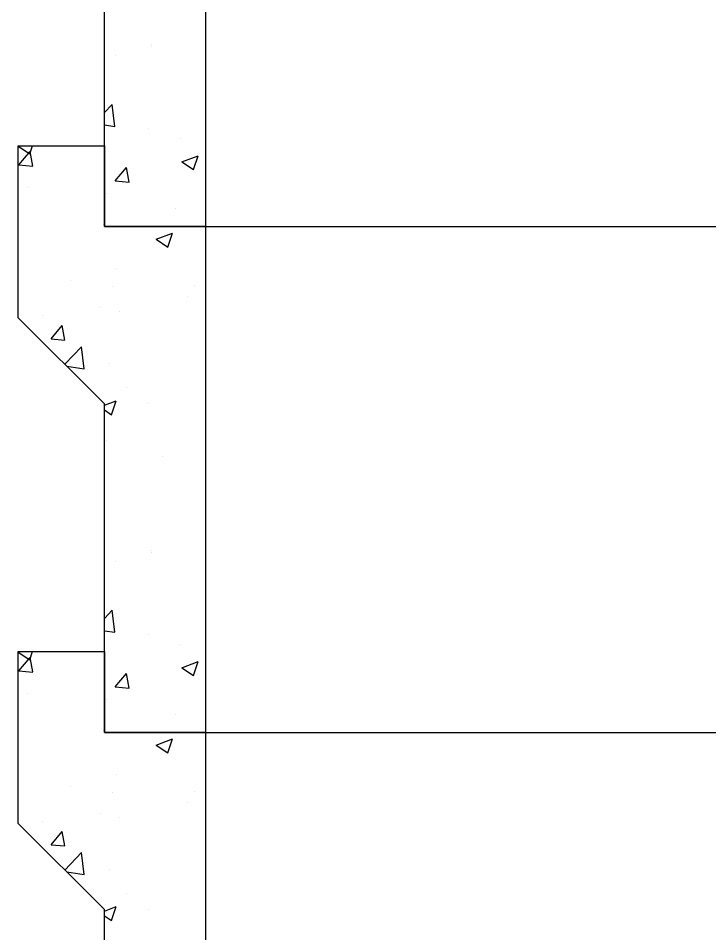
# Model space of a CAD drawing. Extents: x -160 to 364724, y -100 to 7353297.
# Drawn here: x 362006.09 to 362019.74, y 7349236.17 to 7349254.26 of the extents above; entities that cross this region are included whole.
import ezdxf

# ---------------------------------------------------------------- set-up
doc = ezdxf.new("R2010")
doc.units = 0
doc.header["$LTSCALE"] = 5
for name, color, linetype in [('desenho', 4, 'Continuous'), ('PAREDE CONCRETO CORTE', 5, 'Continuous'), ('VEGETAÇÃO', 7, 'Continuous')]:
    doc.layers.add(name, color=color, linetype=linetype)

msp = doc.modelspace()

# ---------------------------------------------------------------- linework, layer by layer
at = {"layer": 'desenho', "color": 1}
for p, q in [((362009.786, 7349250.147), (362029.786, 7349250.147)), ((362009.786, 7349240.147), (362029.786, 7349240.147))]:
    msp.add_line(p, q, dxfattribs=at)
at = {"layer": 'PAREDE CONCRETO CORTE'}
for p, q in [((362009.786, 7349260.147), (362009.786, 7349250.147)), ((362007.786, 7349250.147), (362007.786, 7349256.647)), ((362006.086, 7349248.347), (362006.086, 7349251.747)), ((362006.086, 7349251.747), (362007.786, 7349251.747)), ((362007.786, 7349251.747), (362007.786, 7349250.147)), ((362007.786, 7349250.147), (362009.786, 7349250.147)), ((362009.786, 7349250.147), (362007.786, 7349250.147)), ((362009.786, 7349250.147), (362009.786, 7349240.147)), ((362007.786, 7349246.647), (362006.086, 7349248.347)), ((362007.786, 7349240.147), (362007.786, 7349246.647)), ((362006.086, 7349238.347), (362006.086, 7349241.747)), ((362006.086, 7349241.747), (362007.786, 7349241.747)), ((362007.786, 7349241.747), (362007.786, 7349240.147)), ((362007.786, 7349240.147), (362009.786, 7349240.147)), ((362009.786, 7349240.147), (362007.786, 7349240.147)), ((362009.786, 7349240.147), (362009.786, 7349230.147)), ((362007.786, 7349236.647), (362006.086, 7349238.347)), ((362007.786, 7349230.147), (362007.786, 7349236.647))]:
    msp.add_line(p, q, dxfattribs=at)
at = {"layer": 'VEGETAÇÃO', "color": 1, "linetype": 'Continuous'}
for p, q in [((362008.714, 7349253.738), (362008.714, 7349253.738)), ((362008.726, 7349253.701), (362008.726, 7349253.701)), ((362008.009, 7349253.537), (362008.009, 7349253.537)), ((362007.786, 7349252.401), (362007.941, 7349252.563)), ((362007.992, 7349252.128), (362007.941, 7349252.563)), ((362007.786, 7349252.16), (362007.992, 7349252.128)), ((362008.656, 7349252.085), (362008.656, 7349252.085)), ((362009.293, 7349251.888), (362009.293, 7349251.888)), ((362006.086, 7349251.739), (362006.107, 7349251.747)), ((362006.086, 7349251.737), (362006.311, 7349251.585)), ((362006.311, 7349251.585), (362006.365, 7349251.747)), ((362006.099, 7349251.367), (362006.319, 7349251.63)), ((362006.373, 7349251.344), (362006.32, 7349251.63)), ((362009.317, 7349251.426), (362009.637, 7349251.549)), ((362009.544, 7349251.273), (362009.637, 7349251.549)), ((362006.099, 7349251.367), (362006.372, 7349251.343)), ((362009.317, 7349251.426), (362009.544, 7349251.273)), ((362008.002, 7349251.05), (362008.222, 7349251.313)), ((362008.276, 7349251.026), (362008.224, 7349251.313)), ((362008.002, 7349251.05), (362008.275, 7349251.026)), ((362006.276, 7349250.927), (362006.276, 7349250.927)), ((362007.82, 7349250.809), (362007.82, 7349250.809)), ((362009.185, 7349250.51), (362009.185, 7349250.51)), ((362007.761, 7349250.192), (362007.761, 7349250.192)), ((362008.812, 7349249.898), (362009.132, 7349250.02)), ((362008.812, 7349249.898), (362009.04, 7349249.744)), ((362009.04, 7349249.744), (362009.133, 7349250.021)), ((362008.022, 7349249.327), (362008.022, 7349249.327)), ((362007.121, 7349249.079), (362007.121, 7349249.079)), ((362007.939, 7349248.956), (362007.939, 7349248.956)), ((362009.562, 7349248.976), (362009.562, 7349248.976)), ((362009.435, 7349248.767), (362009.435, 7349248.767)), ((362007.703, 7349248.539), (362007.703, 7349248.539)), ((362008.085, 7349248.465), (362008.085, 7349248.465)), ((362006.559, 7349248.389), (362006.559, 7349248.389)), ((362006.733, 7349247.928), (362006.954, 7349248.191)), ((362007.008, 7349247.905), (362006.955, 7349248.191)), ((362006.733, 7349247.928), (362007.006, 7349247.904)), ((362007.005, 7349247.429), (362007.335, 7349247.773)), ((362007.386, 7349247.339), (362007.335, 7349247.773)), ((362007.042, 7349247.392), (362007.386, 7349247.338)), ((362007.883, 7349247.434), (362007.883, 7349247.434)), ((362008.232, 7349246.964), (362008.232, 7349246.964)), ((362007.786, 7349246.615), (362008.02, 7349246.705)), ((362007.927, 7349246.429), (362008.02, 7349246.705)), ((362008.653, 7349246.652), (362008.653, 7349246.652)), ((362007.786, 7349246.524), (362007.927, 7349246.429)), ((362007.833, 7349246.599), (362007.833, 7349246.599)), ((362007.828, 7349245.912), (362007.828, 7349245.912)), ((362008.929, 7349245.595), (362008.929, 7349245.595)), ((362008.714, 7349243.738), (362008.714, 7349243.738)), ((362008.726, 7349243.701), (362008.726, 7349243.701)), ((362008.009, 7349243.537), (362008.009, 7349243.537)), ((362007.786, 7349242.401), (362007.941, 7349242.563)), ((362007.992, 7349242.128), (362007.941, 7349242.563)), ((362007.786, 7349242.16), (362007.992, 7349242.128)), ((362008.656, 7349242.085), (362008.656, 7349242.085)), ((362006.086, 7349241.739), (362006.107, 7349241.747)), ((362006.311, 7349241.585), (362006.365, 7349241.747)), ((362009.293, 7349241.888), (362009.293, 7349241.888)), ((362006.086, 7349241.737), (362006.311, 7349241.585)), ((362006.099, 7349241.367), (362006.319, 7349241.63)), ((362006.373, 7349241.344), (362006.32, 7349241.63)), ((362009.317, 7349241.426), (362009.637, 7349241.549)), ((362009.317, 7349241.426), (362009.544, 7349241.273)), ((362009.544, 7349241.273), (362009.637, 7349241.549)), ((362006.099, 7349241.367), (362006.372, 7349241.343)), ((362008.002, 7349241.05), (362008.222, 7349241.313)), ((362008.276, 7349241.026), (362008.224, 7349241.313)), ((362008.002, 7349241.05), (362008.275, 7349241.026)), ((362006.276, 7349240.927), (362006.276, 7349240.927)), ((362007.82, 7349240.809), (362007.82, 7349240.809)), ((362009.185, 7349240.51), (362009.185, 7349240.51)), ((362007.761, 7349240.192), (362007.761, 7349240.192)), ((362008.812, 7349239.898), (362009.132, 7349240.02)), ((362009.04, 7349239.744), (362009.133, 7349240.021)), ((362008.812, 7349239.898), (362009.04, 7349239.744)), ((362008.022, 7349239.327), (362008.022, 7349239.327)), ((362007.121, 7349239.079), (362007.121, 7349239.079)), ((362007.939, 7349238.956), (362007.939, 7349238.956)), ((362009.562, 7349238.976), (362009.562, 7349238.976)), ((362009.435, 7349238.767), (362009.435, 7349238.767)), ((362007.703, 7349238.539), (362007.703, 7349238.539)), ((362006.559, 7349238.389), (362006.559, 7349238.389)), ((362008.085, 7349238.465), (362008.085, 7349238.465)), ((362006.733, 7349237.928), (362006.954, 7349238.191)), ((362007.008, 7349237.905), (362006.955, 7349238.191)), ((362006.733, 7349237.928), (362007.006, 7349237.904)), ((362007.005, 7349237.429), (362007.335, 7349237.773)), ((362007.386, 7349237.339), (362007.335, 7349237.773)), ((362007.883, 7349237.434), (362007.883, 7349237.434)), ((362007.042, 7349237.392), (362007.386, 7349237.338)), ((362008.232, 7349236.964), (362008.232, 7349236.964)), ((362007.786, 7349236.615), (362008.02, 7349236.705)), ((362007.927, 7349236.429), (362008.02, 7349236.705)), ((362007.786, 7349236.524), (362007.927, 7349236.429)), ((362007.833, 7349236.599), (362007.833, 7349236.599)), ((362008.653, 7349236.652), (362008.653, 7349236.652))]:
    msp.add_line(p, q, dxfattribs=at)

doc.saveas('drawing.dxf')
